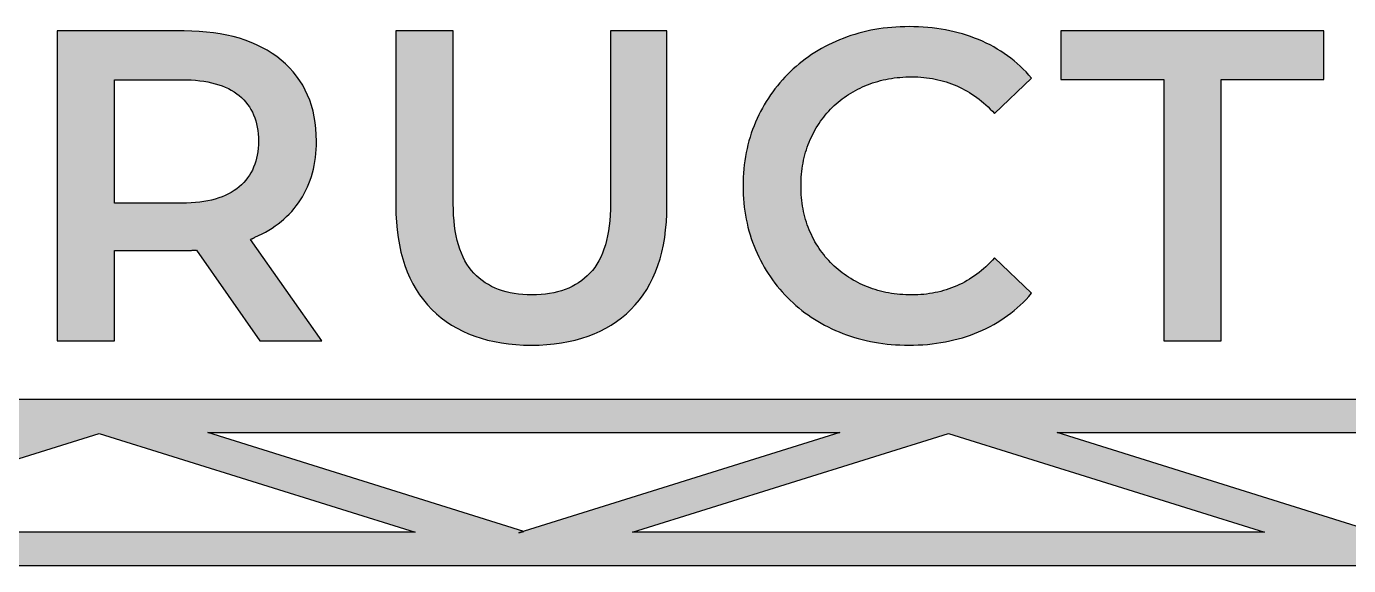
# Model space of a CAD drawing. Header units: millimetres. Extents: x 0 to 20, y 0 to 2.5.
# Drawn here: x 7.68 to 13.85, y 0 to 2.52 of the extents above; entities that cross this region are included whole.
import ezdxf

# ---------------------------------------------------------------- set-up
doc = ezdxf.new("R2010")
doc.units = ezdxf.units.MM
for name, color, linetype in [('RC_CERCHA', 7, 'Continuous'), ('RC_CONTORNO', 7, 'Continuous'), ('RC_TEXTO', 7, 'Continuous')]:
    doc.layers.add(name, color=color, linetype=linetype)

# ---------------------------------------------------------------- blocks, each defined once
blk = doc.blocks.new('RC_CAJETIN')
at = {"layer": 'RC_CERCHA'}
for points in [[(8.0155, 0.616), (8.0163, 0.6157), (8.0163, 0.7765), (6.0302, 0.7765), (6.0302, 0.6197), (7.5021, 0.6197), (6.0302, 0.1594), (6.0302, -0.0008), (8.0163, -0.0008), (8.0163, 0.156), (6.5444, 0.156)], [(8.0147, 0.7765), (8.0147, 0.6162), (9.4866, 0.156), (8.0147, 0.156), (8.0147, -0.0008), (10.0008, -0.0008), (10.0008, 0.1594), (8.5289, 0.6197), (10.0008, 0.6197), (10.0008, 0.7765)], [(9.9992, 0.6197), (11.4711, 0.6197), (9.9992, 0.1594), (9.9992, -0.0008), (11.9853, -0.0008), (11.9853, 0.156), (10.5134, 0.156), (11.9853, 0.6162), (11.9853, 0.7765), (9.9992, 0.7765)], [(13.9698, -0.0008), (13.9698, 0.1594), (12.4979, 0.6197), (13.9698, 0.6197), (13.9698, 0.7765), (11.9837, 0.7765), (11.9837, 0.6162), (13.4556, 0.156), (11.9837, 0.156), (11.9837, -0.0008)]]:
    blk.add_hatch(color=7, dxfattribs=at).paths.add_polyline_path(points)
at = {"layer": 'RC_TEXTO'}
for points in [[(8.4244, 1.4709), (8.4244, 1.6941), (8.4018, 1.6938), (8.0883, 1.6938), (8.0883, 2.2692), (8.4018, 2.2692), (8.4244, 2.2689), (8.4244, 2.4982), (8.4122, 2.4984), (7.8177, 2.4984), (7.8177, 1.0489), (8.0883, 1.0489), (8.0883, 1.4708), (8.4143, 1.4708), (8.4179, 1.4708), (8.4215, 1.4709)], [(8.4251, 1.4709), (8.4286, 1.471), (8.4322, 1.471), (8.4357, 1.4711), (8.4392, 1.4712), (8.4427, 1.4713), (8.4462, 1.4715), (8.4497, 1.4716), (8.4531, 1.4718), (8.4566, 1.472), (8.46, 1.4722), (8.4634, 1.4724), (8.4668, 1.4726), (8.4697, 1.4729), (8.7655, 1.0489), (9.0571, 1.0489), (8.7237, 1.523), (8.7241, 1.5231), (8.7254, 1.5237), (8.7267, 1.5242), (8.728, 1.5248), (8.7293, 1.5254), (8.7306, 1.526), (8.7319, 1.5266), (8.7332, 1.5273), (8.7345, 1.5279), (8.7358, 1.5286), (8.7371, 1.5293), (8.7384, 1.53), (8.7397, 1.5307), (8.741, 1.5315), (8.7423, 1.5322), (8.7435, 1.533), (8.7606, 1.5407), (8.7772, 1.5488), (8.7932, 1.5574), (8.8088, 1.5664), (8.8239, 1.5758), (8.8385, 1.5857), (8.8526, 1.596), (8.8662, 1.6067), (8.8793, 1.6179), (8.8919, 1.6295), (8.904, 1.6415), (8.9156, 1.654), (8.9266, 1.6668), (8.9372, 1.6801), (8.9473, 1.6939), (8.9569, 1.708), (8.9659, 1.7226), (8.9744, 1.7375), (8.9822, 1.7527), (8.9895, 1.7683), (8.9962, 1.7843), (9.0023, 1.8006), (9.0079, 1.8172), (9.0128, 1.8342), (9.0172, 1.8515), (9.021, 1.8692), (9.0242, 1.8872), (9.0268, 1.9056), (9.0288, 1.9243), (9.0303, 1.9434), (9.0312, 1.9628), (9.0315, 1.9825), (9.0308, 2.0124), (9.0289, 2.0415), (9.0257, 2.0697), (9.0212, 2.0971), (9.0154, 2.1237), (9.0083, 2.1494), (8.9999, 2.1744), (8.9903, 2.1985), (8.9793, 2.2218), (8.9671, 2.2442), (8.9536, 2.2659), (8.9388, 2.2867), (8.9227, 2.3067), (8.9053, 2.3258), (8.8867, 2.3442), (8.8667, 2.3617), (8.8457, 2.3782), (8.8236, 2.3937), (8.8006, 2.4082), (8.7765, 2.4215), (8.7516, 2.4338), (8.7256, 2.445), (8.6986, 2.4552), (8.6707, 2.4642), (8.6418, 2.4722), (8.6119, 2.4792), (8.5811, 2.485), (8.5493, 2.4899), (8.5165, 2.4936), (8.4827, 2.4963), (8.4479, 2.4979), (8.4227, 2.4982), (8.4227, 2.2689), (8.4237, 2.2689), (8.4449, 2.2681), (8.4654, 2.2666), (8.4852, 2.2646), (8.5043, 2.262), (8.5227, 2.2588), (8.5405, 2.255), (8.5575, 2.2506), (8.5739, 2.2457), (8.5896, 2.2402), (8.6046, 2.2341), (8.6189, 2.2274), (8.6325, 2.2202), (8.6454, 2.2123), (8.6576, 2.2039), (8.6692, 2.1949), (8.68, 2.1854), (8.6902, 2.1754), (8.6997, 2.1649), (8.7084, 2.1538), (8.7165, 2.1423), (8.7238, 2.1303), (8.7305, 2.1178), (8.7364, 2.1048), (8.7417, 2.0912), (8.7462, 2.0772), (8.7501, 2.0627), (8.7532, 2.0477), (8.7557, 2.0321), (8.7575, 2.0161), (8.7585, 1.9996), (8.7589, 1.9825), (8.7585, 1.9657), (8.7575, 1.9494), (8.7557, 1.9336), (8.7532, 1.9182), (8.7501, 1.9033), (8.7462, 1.8888), (8.7417, 1.8748), (8.7364, 1.8613), (8.7305, 1.8483), (8.7238, 1.8357), (8.7165, 1.8236), (8.7084, 1.812), (8.6996, 1.8008), (8.6902, 1.7901), (8.68, 1.7799), (8.6692, 1.7701), (8.6576, 1.7609), (8.6454, 1.7522), (8.6325, 1.7442), (8.6188, 1.7367), (8.6045, 1.7299), (8.5896, 1.7236), (8.5739, 1.718), (8.5575, 1.7129), (8.5405, 1.7084), (8.5227, 1.7045), (8.5043, 1.7013), (8.4852, 1.6986), (8.4654, 1.6965), (8.4449, 1.695), (8.4237, 1.6941), (8.4227, 1.6941), (8.4227, 1.4709)], [(10.142, 1.0343), (10.1756, 1.0389), (10.2083, 1.0447), (10.2399, 1.0519), (10.2705, 1.0605), (10.3001, 1.0703), (10.3287, 1.0814), (10.3563, 1.0938), (10.3829, 1.1076), (10.4085, 1.1226), (10.4331, 1.139), (10.4567, 1.1567), (10.4792, 1.1757), (10.5008, 1.196), (10.5212, 1.2175), (10.5403, 1.2402), (10.558, 1.2641), (10.5745, 1.2892), (10.5896, 1.3154), (10.6034, 1.3428), (10.6159, 1.3714), (10.6271, 1.4012), (10.637, 1.4321), (10.6455, 1.4642), (10.6527, 1.4975), (10.6587, 1.5319), (10.6633, 1.5675), (10.6665, 1.6043), (10.6685, 1.6423), (10.6692, 1.6814), (10.6692, 2.4984), (10.4038, 2.4984), (10.4038, 1.6905), (10.4034, 1.6631), (10.4023, 1.6367), (10.4004, 1.6112), (10.3978, 1.5866), (10.3944, 1.5631), (10.3903, 1.5404), (10.3854, 1.5187), (10.3798, 1.498), (10.3735, 1.4782), (10.3664, 1.4594), (10.3585, 1.4415), (10.3499, 1.4245), (10.3406, 1.4085), (10.3305, 1.3935), (10.3197, 1.3794), (10.3081, 1.3663), (10.2959, 1.354), (10.283, 1.3425), (10.2695, 1.3318), (10.2554, 1.3219), (10.2406, 1.3128), (10.2253, 1.3045), (10.2093, 1.2969), (10.1927, 1.2902), (10.1754, 1.2842), (10.1576, 1.2791), (10.1391, 1.2747), (10.12, 1.2712), (10.1003, 1.2684), (10.08, 1.2664), (10.059, 1.2652), (10.0374, 1.2648), (10.0158, 1.2652), (9.9949, 1.2664), (9.9746, 1.2684), (9.9549, 1.2712), (9.9358, 1.2747), (9.9174, 1.2791), (9.8995, 1.2842), (9.8823, 1.2902), (9.8657, 1.2969), (9.8497, 1.3045), (9.8344, 1.3128), (9.8196, 1.3219), (9.8055, 1.3318), (9.792, 1.3425), (9.7791, 1.354), (9.7668, 1.3663), (9.7552, 1.3794), (9.7444, 1.3935), (9.7343, 1.4085), (9.7249, 1.4245), (9.7163, 1.4415), (9.7085, 1.4594), (9.7014, 1.4782), (9.695, 1.498), (9.6894, 1.5187), (9.6845, 1.5404), (9.6804, 1.5631), (9.677, 1.5866), (9.6744, 1.6112), (9.6725, 1.6367), (9.6714, 1.6631), (9.671, 1.6905), (9.671, 2.4984), (9.401, 2.4984), (9.401, 1.6814), (9.4016, 1.6423), (9.4036, 1.6043), (9.4069, 1.5675), (9.4115, 1.5319), (9.4174, 1.4975), (9.4246, 1.4642), (9.4332, 1.4321), (9.443, 1.4012), (9.4542, 1.3714), (9.4667, 1.3428), (9.4805, 1.3154), (9.4957, 1.2892), (9.5121, 1.2641), (9.5299, 1.2402), (9.549, 1.2175), (9.5693, 1.196), (9.5909, 1.1757), (9.6135, 1.1567), (9.637, 1.139), (9.6616, 1.1226), (9.6872, 1.1076), (9.7138, 1.0938), (9.7414, 1.0814), (9.77, 1.0703), (9.7996, 1.0605), (9.8302, 1.0519), (9.8619, 1.0447), (9.8945, 1.0389), (9.9281, 1.0343), (9.9628, 1.031), (9.9984, 1.029), (10.0351, 1.0284), (10.0717, 1.029), (10.1074, 1.031)], [(11.8859, 1.0323), (11.9072, 1.0344), (11.9282, 1.0371), (11.949, 1.0403), (11.9695, 1.0439), (11.9898, 1.048), (12.0098, 1.0526), (12.0296, 1.0577), (12.0491, 1.0633), (12.0684, 1.0693), (12.0875, 1.0759), (12.1063, 1.0829), (12.1249, 1.0904), (12.1431, 1.0984), (12.161, 1.1068), (12.1785, 1.1157), (12.1957, 1.125), (12.2125, 1.1348), (12.2289, 1.145), (12.2449, 1.1556), (12.2606, 1.1667), (12.2759, 1.1783), (12.2909, 1.1902), (12.3055, 1.2027), (12.3197, 1.2155), (12.3335, 1.2288), (12.347, 1.2426), (12.3601, 1.2568), (12.3734, 1.272), (12.1991, 1.4384), (12.1886, 1.427), (12.1786, 1.4165), (12.1684, 1.4064), (12.1581, 1.3967), (12.1476, 1.3873), (12.137, 1.3783), (12.1263, 1.3696), (12.1154, 1.3613), (12.1043, 1.3533), (12.0931, 1.3457), (12.0818, 1.3384), (12.0703, 1.3315), (12.0587, 1.325), (12.0469, 1.3188), (12.0349, 1.3129), (12.0229, 1.3074), (12.0107, 1.3023), (11.9983, 1.2974), (11.9859, 1.2929), (11.9733, 1.2888), (11.9605, 1.285), (11.9477, 1.2815), (11.9347, 1.2783), (11.9217, 1.2755), (11.9084, 1.273), (11.8951, 1.2708), (11.8816, 1.269), (11.868, 1.2675), (11.8543, 1.2663), (11.8405, 1.2655), (11.8265, 1.265), (11.8124, 1.2648), (11.7984, 1.265), (11.7846, 1.2654), (11.7709, 1.2661), (11.7573, 1.2672), (11.7439, 1.2685), (11.7306, 1.2701), (11.7175, 1.272), (11.7045, 1.2742), (11.6917, 1.2766), (11.679, 1.2794), (11.6664, 1.2825), (11.654, 1.2858), (11.6417, 1.2895), (11.6296, 1.2934), (11.6176, 1.2977), (11.6057, 1.3022), (11.594, 1.307), (11.5825, 1.312), (11.5712, 1.3173), (11.5601, 1.3228), (11.5492, 1.3286), (11.5384, 1.3345), (11.5279, 1.3408), (11.5176, 1.3473), (11.5074, 1.354), (11.4975, 1.3609), (11.4877, 1.3681), (11.4781, 1.3756), (11.4688, 1.3832), (11.4596, 1.3912), (11.4506, 1.3993), (11.4418, 1.4077), (11.4332, 1.4163), (11.4249, 1.4252), (11.4168, 1.4342), (11.409, 1.4434), (11.4014, 1.4528), (11.3941, 1.4624), (11.3869, 1.4721), (11.3801, 1.4821), (11.3735, 1.4923), (11.3671, 1.5027), (11.361, 1.5133), (11.3551, 1.524), (11.3494, 1.535), (11.3441, 1.5462), (11.3389, 1.5575), (11.334, 1.5691), (11.3294, 1.5808), (11.325, 1.5926), (11.321, 1.6046), (11.3173, 1.6168), (11.3138, 1.6291), (11.3107, 1.6415), (11.3078, 1.6541), (11.3053, 1.6668), (11.3031, 1.6796), (11.3011, 1.6926), (11.2995, 1.7058), (11.2981, 1.7191), (11.2971, 1.7325), (11.2963, 1.7461), (11.2959, 1.7598), (11.2957, 1.7736), (11.2959, 1.7875), (11.2963, 1.8012), (11.2971, 1.8148), (11.2981, 1.8282), (11.2995, 1.8415), (11.3011, 1.8546), (11.3031, 1.8676), (11.3053, 1.8805), (11.3078, 1.8932), (11.3107, 1.9058), (11.3138, 1.9182), (11.3173, 1.9305), (11.321, 1.9426), (11.325, 1.9546), (11.3294, 1.9665), (11.334, 1.9782), (11.3389, 1.9898), (11.3441, 2.0011), (11.3494, 2.0123), (11.3551, 2.0232), (11.361, 2.034), (11.3671, 2.0446), (11.3735, 2.0549), (11.3801, 2.0651), (11.3869, 2.0751), (11.3941, 2.0849), (11.4014, 2.0945), (11.409, 2.1039), (11.4168, 2.1131), (11.4249, 2.1221), (11.4332, 2.1309), (11.4418, 2.1395), (11.4506, 2.1479), (11.4596, 2.1561), (11.4688, 2.164), (11.4781, 2.1717), (11.4877, 2.1791), (11.4975, 2.1863), (11.5074, 2.1933), (11.5176, 2.2), (11.5279, 2.2065), (11.5384, 2.2127), (11.5492, 2.2187), (11.5601, 2.2245), (11.5712, 2.23), (11.5825, 2.2353), (11.594, 2.2403), (11.6057, 2.2451), (11.6176, 2.2496), (11.6296, 2.2538), (11.6417, 2.2578), (11.654, 2.2614), (11.6664, 2.2648), (11.679, 2.2678), (11.6917, 2.2706), (11.7045, 2.2731), (11.7175, 2.2753), (11.7306, 2.2772), (11.7439, 2.2788), (11.7573, 2.2801), (11.7709, 2.2811), (11.7846, 2.2819), (11.7984, 2.2823), (11.8124, 2.2824), (11.8265, 2.2823), (11.8405, 2.2818), (11.8543, 2.2809), (11.868, 2.2798), (11.8816, 2.2783), (11.8951, 2.2765), (11.9084, 2.2743), (11.9217, 2.2718), (11.9347, 2.269), (11.9477, 2.2658), (11.9605, 2.2623), (11.9733, 2.2585), (11.9859, 2.2543), (11.9983, 2.2498), (12.0107, 2.245), (12.0229, 2.2398), (12.0349, 2.2344), (12.0469, 2.2285), (12.0587, 2.2223), (12.0703, 2.2158), (12.0818, 2.209), (12.0931, 2.2018), (12.1043, 2.1943), (12.1154, 2.1864), (12.1263, 2.1782), (12.137, 2.1697), (12.1476, 2.1608), (12.1581, 2.1516), (12.1684, 2.142), (12.1786, 2.1321), (12.1886, 2.1219), (12.1991, 2.1107), (12.3734, 2.277), (12.3601, 2.2923), (12.347, 2.3065), (12.3335, 2.3203), (12.3197, 2.3336), (12.3055, 2.3465), (12.2909, 2.3589), (12.2759, 2.3708), (12.2606, 2.3823), (12.2449, 2.3933), (12.2289, 2.4039), (12.2125, 2.414), (12.1957, 2.4237), (12.1785, 2.4329), (12.161, 2.4417), (12.1431, 2.45), (12.1249, 2.4579), (12.1063, 2.4653), (12.0875, 2.4722), (12.0685, 2.4786), (12.0493, 2.4846), (12.0298, 2.49), (12.0101, 2.495), (11.9901, 2.4996), (11.9699, 2.5036), (11.9495, 2.5072), (11.9289, 2.5103), (11.908, 2.5129), (11.8869, 2.5151), (11.8656, 2.5167), (11.844, 2.5179), (11.8222, 2.5186), (11.8002, 2.5189), (11.7795, 2.5187), (11.7589, 2.518), (11.7386, 2.5169), (11.7184, 2.5154), (11.6985, 2.5135), (11.6787, 2.5112), (11.6591, 2.5084), (11.6397, 2.5052), (11.6206, 2.5015), (11.6016, 2.4974), (11.5828, 2.4929), (11.5642, 2.488), (11.5458, 2.4827), (11.5276, 2.4769), (11.5096, 2.4707), (11.4918, 2.464), (11.4742, 2.457), (11.4569, 2.4496), (11.4399, 2.4418), (11.4232, 2.4337), (11.4068, 2.4253), (11.3906, 2.4164), (11.3748, 2.4073), (11.3592, 2.3977), (11.3439, 2.3878), (11.3289, 2.3776), (11.3142, 2.367), (11.2998, 2.356), (11.2856, 2.3447), (11.2718, 2.333), (11.2582, 2.321), (11.2449, 2.3086), (11.232, 2.2959), (11.2194, 2.2829), (11.2072, 2.2696), (11.1953, 2.2561), (11.1838, 2.2423), (11.1727, 2.2282), (11.1619, 2.2138), (11.1515, 2.1991), (11.1415, 2.1842), (11.1318, 2.169), (11.1225, 2.1535), (11.1136, 2.1378), (11.1051, 2.1217), (11.0969, 2.1054), (11.089, 2.0888), (11.0816, 2.072), (11.0745, 2.0549), (11.0679, 2.0376), (11.0618, 2.02), (11.0561, 2.0023), (11.0508, 1.9844), (11.0461, 1.9662), (11.0417, 1.9479), (11.0379, 1.9294), (11.0345, 1.9106), (11.0315, 1.8917), (11.029, 1.8725), (11.027, 1.8531), (11.0254, 1.8336), (11.0242, 1.8138), (11.0235, 1.7938), (11.0233, 1.7736), (11.0235, 1.7534), (11.0242, 1.7335), (11.0254, 1.7137), (11.027, 1.6941), (11.029, 1.6748), (11.0315, 1.6556), (11.0345, 1.6367), (11.0379, 1.6179), (11.0417, 1.5994), (11.0461, 1.581), (11.0508, 1.5629), (11.0561, 1.545), (11.0618, 1.5272), (11.0679, 1.5097), (11.0745, 1.4924), (11.0816, 1.4753), (11.089, 1.4584), (11.0968, 1.4418), (11.105, 1.4255), (11.1136, 1.4095), (11.1225, 1.3937), (11.1317, 1.3783), (11.1413, 1.3631), (11.1513, 1.3481), (11.1616, 1.3335), (11.1723, 1.3191), (11.1834, 1.305), (11.1948, 1.2912), (11.2066, 1.2777), (11.2187, 1.2644), (11.2312, 1.2514), (11.244, 1.2387), (11.2572, 1.2263), (11.2707, 1.2143), (11.2844, 1.2026), (11.2985, 1.1913), (11.3128, 1.1803), (11.3275, 1.1697), (11.3424, 1.1594), (11.3576, 1.1495), (11.3731, 1.14), (11.3889, 1.1308), (11.405, 1.122), (11.4214, 1.1135), (11.4381, 1.1054), (11.4551, 1.0977), (11.4724, 1.0903), (11.49, 1.0833), (11.5078, 1.0766), (11.5258, 1.0704), (11.544, 1.0646), (11.5624, 1.0592), (11.581, 1.0543), (11.5998, 1.0498), (11.6188, 1.0457), (11.6379, 1.0421), (11.6573, 1.0389), (11.6769, 1.0361), (11.6967, 1.0337), (11.7166, 1.0318), (11.7368, 1.0303), (11.7571, 1.0292), (11.7777, 1.0286), (11.7984, 1.0284), (11.8206, 1.0286), (11.8426, 1.0294), (11.8644, 1.0306)], [(13.7386, 2.4984), (12.5088, 2.4984), (12.5088, 2.2695), (12.9887, 2.2695), (12.9887, 1.0489), (13.2587, 1.0489), (13.2587, 2.2695), (13.7386, 2.2695)]]:
    blk.add_hatch(color=7, dxfattribs=at).paths.add_polyline_path(points)
at = {"layer": 'RC_CONTORNO'}
for points in [[(8.4215, 1.4717), (8.425, 1.4717), (8.4286, 1.4718), (8.4322, 1.4719), (8.4357, 1.4719), (8.4392, 1.472), (8.4427, 1.4722), (8.4462, 1.4723), (8.4497, 1.4725), (8.4531, 1.4726), (8.4565, 1.4728), (8.46, 1.473), (8.4634, 1.4732), (8.4667, 1.4735), (8.4701, 1.4737), (8.7659, 1.0497), (9.0555, 1.0497), (8.7225, 1.5234), (8.7237, 1.5239), (8.725, 1.5244), (8.7263, 1.525), (8.7276, 1.5256), (8.7289, 1.5261), (8.7302, 1.5268), (8.7315, 1.5274), (8.7328, 1.528), (8.7341, 1.5287), (8.7354, 1.5293), (8.7367, 1.53), (8.738, 1.5307), (8.7393, 1.5314), (8.7405, 1.5322), (8.7418, 1.5329), (8.7431, 1.5337), (8.7602, 1.5414), (8.7768, 1.5496), (8.7928, 1.5581), (8.8084, 1.5671), (8.8235, 1.5765), (8.8381, 1.5864), (8.8521, 1.5967), (8.8657, 1.6074), (8.8788, 1.6185), (8.8913, 1.6301), (8.9034, 1.6421), (8.9149, 1.6545), (8.926, 1.6674), (8.9366, 1.6806), (8.9466, 1.6943), (8.9562, 1.7085), (8.9652, 1.723), (8.9736, 1.7379), (8.9815, 1.7531), (8.9888, 1.7687), (8.9954, 1.7846), (9.0016, 1.8008), (9.0071, 1.8174), (9.012, 1.8344), (9.0164, 1.8517), (9.0202, 1.8693), (9.0234, 1.8873), (9.026, 1.9057), (9.028, 1.9244), (9.0295, 1.9434), (9.0303, 1.9628), (9.0306, 1.9825), (9.03, 2.0124), (9.0281, 2.0414), (9.0249, 2.0696), (9.0204, 2.0969), (9.0146, 2.1235), (9.0075, 2.1492), (8.9992, 2.1741), (8.9895, 2.1982), (8.9786, 2.2214), (8.9664, 2.2438), (8.9529, 2.2654), (8.9381, 2.2862), (8.9221, 2.3061), (8.9047, 2.3253), (8.8861, 2.3436), (8.8662, 2.3611), (8.8452, 2.3776), (8.8231, 2.393), (8.8001, 2.4074), (8.7762, 2.4208), (8.7512, 2.433), (8.7253, 2.4442), (8.6984, 2.4544), (8.6705, 2.4634), (8.6416, 2.4714), (8.6118, 2.4784), (8.581, 2.4842), (8.5492, 2.489), (8.5164, 2.4928), (8.4826, 2.4954), (8.4479, 2.497), (8.4122, 2.4976), (7.8186, 2.4976), (7.8186, 1.0497), (8.0875, 1.0497), (8.0875, 1.4716), (8.4143, 1.4716), (8.4179, 1.4717)], [(10.1419, 1.0351), (10.1755, 1.0397), (10.2081, 1.0456), (10.2397, 1.0527), (10.2703, 1.0612), (10.2998, 1.071), (10.3284, 1.0822), (10.356, 1.0946), (10.3825, 1.1083), (10.4081, 1.1233), (10.4326, 1.1397), (10.4562, 1.1573), (10.4787, 1.1763), (10.5002, 1.1966), (10.5206, 1.2181), (10.5396, 1.2407), (10.5573, 1.2646), (10.5738, 1.2896), (10.5889, 1.3158), (10.6027, 1.3432), (10.6151, 1.3717), (10.6263, 1.4014), (10.6362, 1.4323), (10.6447, 1.4644), (10.6519, 1.4976), (10.6578, 1.532), (10.6624, 1.5676), (10.6657, 1.6044), (10.6677, 1.6423), (10.6683, 1.6814), (10.6683, 2.4976), (10.4046, 2.4976), (10.4046, 1.6905), (10.4042, 1.6631), (10.4031, 1.6366), (10.4012, 1.6111), (10.3986, 1.5865), (10.3952, 1.5629), (10.3911, 1.5403), (10.3862, 1.5185), (10.3806, 1.4978), (10.3743, 1.4779), (10.3671, 1.459), (10.3593, 1.4411), (10.3507, 1.4241), (10.3413, 1.4081), (10.3312, 1.393), (10.3203, 1.3789), (10.3087, 1.3657), (10.2964, 1.3534), (10.2835, 1.3419), (10.27, 1.3311), (10.2558, 1.3212), (10.241, 1.3121), (10.2256, 1.3037), (10.2096, 1.2962), (10.193, 1.2894), (10.1757, 1.2835), (10.1578, 1.2783), (10.1393, 1.2739), (10.1202, 1.2703), (10.1004, 1.2676), (10.08, 1.2656), (10.059, 1.2644), (10.0374, 1.264), (10.0158, 1.2644), (9.9948, 1.2656), (9.9745, 1.2676), (9.9548, 1.2703), (9.9356, 1.2739), (9.9171, 1.2783), (9.8993, 1.2835), (9.882, 1.2894), (9.8654, 1.2962), (9.8493, 1.3037), (9.8339, 1.3121), (9.8192, 1.3212), (9.805, 1.3311), (9.7915, 1.3419), (9.7785, 1.3534), (9.7662, 1.3657), (9.7546, 1.3789), (9.7437, 1.393), (9.7336, 1.4081), (9.7242, 1.4241), (9.7156, 1.4411), (9.7077, 1.459), (9.7006, 1.4779), (9.6942, 1.4978), (9.6886, 1.5185), (9.6837, 1.5403), (9.6796, 1.5629), (9.6762, 1.5865), (9.6736, 1.6111), (9.6717, 1.6366), (9.6706, 1.6631), (9.6702, 1.6905), (9.6702, 2.4976), (9.4018, 2.4976), (9.4018, 1.6814), (9.4024, 1.6423), (9.4044, 1.6044), (9.4077, 1.5676), (9.4123, 1.532), (9.4182, 1.4976), (9.4254, 1.4644), (9.434, 1.4323), (9.4438, 1.4014), (9.455, 1.3717), (9.4675, 1.3432), (9.4813, 1.3158), (9.4964, 1.2896), (9.5128, 1.2646), (9.5305, 1.2407), (9.5496, 1.2181), (9.5699, 1.1966), (9.5915, 1.1763), (9.614, 1.1573), (9.6375, 1.1397), (9.6621, 1.1233), (9.6876, 1.1083), (9.7142, 1.0946), (9.7417, 1.0822), (9.7703, 1.071), (9.7999, 1.0612), (9.8304, 1.0527), (9.862, 1.0456), (9.8946, 1.0397), (9.9282, 1.0351), (9.9628, 1.0318), (9.9984, 1.0299), (10.0351, 1.0292), (10.0717, 1.0299), (10.1073, 1.0318)], [(11.8858, 1.0331), (11.9071, 1.0353), (11.9281, 1.0379), (11.9488, 1.0411), (11.9693, 1.0447), (11.9896, 1.0488), (12.0096, 1.0534), (12.0294, 1.0585), (12.0489, 1.0641), (12.0682, 1.0701), (12.0872, 1.0767), (12.106, 1.0837), (12.1245, 1.0912), (12.1428, 1.0992), (12.1606, 1.1076), (12.1781, 1.1164), (12.1953, 1.1257), (12.212, 1.1355), (12.2284, 1.1457), (12.2445, 1.1563), (12.2601, 1.1674), (12.2754, 1.1789), (12.2904, 1.1909), (12.3049, 1.2033), (12.3191, 1.2161), (12.3329, 1.2294), (12.3464, 1.2432), (12.3595, 1.2573), (12.3722, 1.272), (12.1991, 1.4372), (12.1892, 1.4264), (12.1792, 1.4159), (12.169, 1.4058), (12.1587, 1.3961), (12.1482, 1.3867), (12.1376, 1.3777), (12.1268, 1.369), (12.1159, 1.3606), (12.1048, 1.3526), (12.0936, 1.345), (12.0822, 1.3377), (12.0707, 1.3308), (12.0591, 1.3243), (12.0473, 1.318), (12.0353, 1.3122), (12.0232, 1.3067), (12.011, 1.3015), (11.9986, 1.2967), (11.9861, 1.2922), (11.9735, 1.288), (11.9608, 1.2842), (11.9479, 1.2807), (11.9349, 1.2775), (11.9218, 1.2747), (11.9086, 1.2722), (11.8952, 1.27), (11.8817, 1.2682), (11.8681, 1.2667), (11.8544, 1.2655), (11.8405, 1.2647), (11.8265, 1.2642), (11.8124, 1.264), (11.7984, 1.2641), (11.7846, 1.2646), (11.7708, 1.2653), (11.7573, 1.2663), (11.7438, 1.2676), (11.7305, 1.2693), (11.7174, 1.2712), (11.7044, 1.2733), (11.6915, 1.2758), (11.6788, 1.2786), (11.6662, 1.2817), (11.6538, 1.285), (11.6415, 1.2887), (11.6293, 1.2926), (11.6173, 1.2969), (11.6054, 1.3014), (11.5937, 1.3062), (11.5822, 1.3113), (11.5708, 1.3165), (11.5597, 1.3221), (11.5488, 1.3278), (11.538, 1.3338), (11.5275, 1.3401), (11.5171, 1.3466), (11.507, 1.3533), (11.497, 1.3603), (11.4872, 1.3675), (11.4776, 1.3749), (11.4682, 1.3826), (11.459, 1.3905), (11.45, 1.3987), (11.4412, 1.4071), (11.4327, 1.4158), (11.4243, 1.4246), (11.4162, 1.4336), (11.4084, 1.4428), (11.4008, 1.4523), (11.3934, 1.4619), (11.3863, 1.4717), (11.3794, 1.4817), (11.3728, 1.4919), (11.3664, 1.5023), (11.3602, 1.5129), (11.3544, 1.5236), (11.3487, 1.5346), (11.3433, 1.5458), (11.3381, 1.5572), (11.3332, 1.5687), (11.3286, 1.5805), (11.3242, 1.5924), (11.3202, 1.6044), (11.3165, 1.6166), (11.313, 1.6289), (11.3099, 1.6413), (11.307, 1.6539), (11.3045, 1.6666), (11.3022, 1.6795), (11.3003, 1.6925), (11.2986, 1.7057), (11.2973, 1.719), (11.2963, 1.7324), (11.2955, 1.746), (11.2951, 1.7598), (11.2949, 1.7736), (11.2951, 1.7875), (11.2955, 1.8012), (11.2963, 1.8148), (11.2973, 1.8283), (11.2986, 1.8416), (11.3003, 1.8547), (11.3022, 1.8678), (11.3045, 1.8806), (11.307, 1.8934), (11.3099, 1.906), (11.313, 1.9184), (11.3165, 1.9307), (11.3202, 1.9429), (11.3242, 1.9549), (11.3286, 1.9668), (11.3332, 1.9785), (11.3381, 1.9901), (11.3433, 2.0015), (11.3487, 2.0126), (11.3544, 2.0236), (11.3602, 2.0344), (11.3664, 2.045), (11.3728, 2.0554), (11.3794, 2.0656), (11.3863, 2.0756), (11.3934, 2.0854), (11.4008, 2.095), (11.4084, 2.1044), (11.4162, 2.1136), (11.4243, 2.1227), (11.4327, 2.1315), (11.4412, 2.1401), (11.45, 2.1486), (11.459, 2.1567), (11.4682, 2.1647), (11.4776, 2.1723), (11.4872, 2.1798), (11.497, 2.187), (11.507, 2.194), (11.5171, 2.2007), (11.5275, 2.2072), (11.538, 2.2134), (11.5488, 2.2194), (11.5597, 2.2252), (11.5708, 2.2307), (11.5822, 2.236), (11.5937, 2.241), (11.6054, 2.2458), (11.6173, 2.2504), (11.6293, 2.2546), (11.6415, 2.2586), (11.6538, 2.2622), (11.6662, 2.2656), (11.6788, 2.2687), (11.6915, 2.2714), (11.7044, 2.2739), (11.7174, 2.2761), (11.7305, 2.278), (11.7438, 2.2796), (11.7573, 2.2809), (11.7708, 2.282), (11.7846, 2.2827), (11.7984, 2.2831), (11.8124, 2.2833), (11.8265, 2.2831), (11.8405, 2.2826), (11.8544, 2.2818), (11.8681, 2.2806), (11.8817, 2.2791), (11.8952, 2.2773), (11.9086, 2.2751), (11.9218, 2.2726), (11.9349, 2.2698), (11.9479, 2.2666), (11.9608, 2.2631), (11.9735, 2.2593), (11.9861, 2.2551), (11.9986, 2.2506), (12.011, 2.2458), (12.0232, 2.2406), (12.0353, 2.2351), (12.0473, 2.2293), (12.0591, 2.2231), (12.0707, 2.2166), (12.0822, 2.2097), (12.0936, 2.2025), (12.1048, 2.195), (12.1159, 2.1871), (12.1268, 2.1789), (12.1376, 2.1703), (12.1482, 2.1614), (12.1587, 2.1522), (12.169, 2.1426), (12.1792, 2.1327), (12.1892, 2.1225), (12.1991, 2.1119), (12.3722, 2.2771), (12.3595, 2.2918), (12.3464, 2.306), (12.3329, 2.3197), (12.3191, 2.333), (12.3049, 2.3458), (12.2904, 2.3582), (12.2754, 2.3701), (12.2601, 2.3816), (12.2445, 2.3926), (12.2284, 2.4032), (12.212, 2.4133), (12.1953, 2.423), (12.1781, 2.4322), (12.1606, 2.441), (12.1428, 2.4493), (12.1245, 2.4571), (12.106, 2.4645), (12.0872, 2.4714), (12.0683, 2.4778), (12.049, 2.4838), (12.0296, 2.4892), (12.0099, 2.4942), (11.9899, 2.4988), (11.9698, 2.5028), (11.9494, 2.5064), (11.9288, 2.5095), (11.9079, 2.5121), (11.8868, 2.5142), (11.8655, 2.5159), (11.844, 2.5171), (11.8222, 2.5178), (11.8002, 2.5181), (11.7795, 2.5178), (11.7589, 2.5172), (11.7386, 2.5161), (11.7185, 2.5146), (11.6985, 2.5127), (11.6788, 2.5103), (11.6592, 2.5076), (11.6399, 2.5043), (11.6207, 2.5007), (11.6018, 2.4966), (11.583, 2.4921), (11.5644, 2.4872), (11.546, 2.4819), (11.5279, 2.4761), (11.5099, 2.4699), (11.4921, 2.4632), (11.4745, 2.4562), (11.4572, 2.4488), (11.4403, 2.4411), (11.4236, 2.433), (11.4072, 2.4245), (11.391, 2.4157), (11.3752, 2.4065), (11.3596, 2.397), (11.3444, 2.3871), (11.3294, 2.3769), (11.3147, 2.3663), (11.3003, 2.3553), (11.2862, 2.344), (11.2723, 2.3324), (11.2588, 2.3204), (11.2455, 2.308), (11.2326, 2.2953), (11.22, 2.2823), (11.2078, 2.2691), (11.1959, 2.2555), (11.1844, 2.2417), (11.1733, 2.2277), (11.1626, 2.2133), (11.1522, 2.1987), (11.1422, 2.1838), (11.1325, 2.1686), (11.1233, 2.1531), (11.1143, 2.1374), (11.1058, 2.1214), (11.0976, 2.1051), (11.0898, 2.0885), (11.0823, 2.0716), (11.0753, 2.0546), (11.0687, 2.0373), (11.0626, 2.0198), (11.0569, 2.0021), (11.0516, 1.9842), (11.0469, 1.966), (11.0426, 1.9477), (11.0387, 1.9292), (11.0353, 1.9105), (11.0323, 1.8915), (11.0298, 1.8724), (11.0278, 1.8531), (11.0262, 1.8335), (11.0251, 1.8138), (11.0244, 1.7938), (11.0241, 1.7736), (11.0244, 1.7535), (11.0251, 1.7335), (11.0262, 1.7138), (11.0278, 1.6942), (11.0298, 1.6749), (11.0323, 1.6557), (11.0353, 1.6368), (11.0387, 1.6181), (11.0426, 1.5995), (11.0469, 1.5812), (11.0516, 1.5631), (11.0569, 1.5452), (11.0626, 1.5275), (11.0687, 1.51), (11.0753, 1.4927), (11.0823, 1.4756), (11.0898, 1.4588), (11.0976, 1.4422), (11.1058, 1.4259), (11.1143, 1.4099), (11.1232, 1.3942), (11.1324, 1.3787), (11.142, 1.3635), (11.152, 1.3486), (11.1623, 1.334), (11.173, 1.3196), (11.184, 1.3055), (11.1954, 1.2917), (11.2072, 1.2782), (11.2193, 1.265), (11.2318, 1.252), (11.2446, 1.2393), (11.2578, 1.2269), (11.2712, 1.2149), (11.2849, 1.2032), (11.299, 1.1919), (11.3133, 1.181), (11.3279, 1.1704), (11.3428, 1.1601), (11.3581, 1.1502), (11.3736, 1.1407), (11.3894, 1.1316), (11.4054, 1.1227), (11.4218, 1.1143), (11.4385, 1.1062), (11.4555, 1.0984), (11.4727, 1.0911), (11.4903, 1.084), (11.5081, 1.0774), (11.5261, 1.0712), (11.5442, 1.0654), (11.5626, 1.06), (11.5812, 1.0551), (11.6, 1.0506), (11.6189, 1.0466), (11.6381, 1.0429), (11.6574, 1.0397), (11.677, 1.0369), (11.6967, 1.0346), (11.7167, 1.0326), (11.7368, 1.0311), (11.7571, 1.0301), (11.7777, 1.0294), (11.7984, 1.0292), (11.8206, 1.0295), (11.8426, 1.0302), (11.8643, 1.0314)], [(13.7378, 2.4976), (12.5096, 2.4976), (12.5096, 2.2703), (12.9895, 2.2703), (12.9895, 1.0497), (13.2579, 1.0497), (13.2579, 2.2703), (13.7378, 2.2703)], [(8.4655, 2.2674), (8.4853, 2.2654), (8.5044, 2.2628), (8.5229, 2.2596), (8.5407, 2.2558), (8.5578, 2.2514), (8.5742, 2.2465), (8.5899, 2.241), (8.6049, 2.2348), (8.6192, 2.2282), (8.6329, 2.2209), (8.6458, 2.213), (8.6581, 2.2046), (8.6697, 2.1956), (8.6806, 2.186), (8.6908, 2.176), (8.7003, 2.1654), (8.7091, 2.1543), (8.7172, 2.1428), (8.7245, 2.1307), (8.7312, 2.1182), (8.7372, 2.1051), (8.7425, 2.0915), (8.747, 2.0775), (8.7509, 2.0629), (8.7541, 2.0478), (8.7565, 2.0323), (8.7583, 2.0162), (8.7593, 1.9996), (8.7597, 1.9825), (8.7593, 1.9657), (8.7583, 1.9493), (8.7565, 1.9335), (8.7541, 1.918), (8.7509, 1.9031), (8.747, 1.8886), (8.7425, 1.8746), (8.7372, 1.861), (8.7312, 1.8479), (8.7245, 1.8353), (8.7172, 1.8232), (8.7091, 1.8115), (8.7003, 1.8003), (8.6908, 1.7896), (8.6806, 1.7793), (8.6697, 1.7695), (8.6581, 1.7602), (8.6458, 1.7516), (8.6329, 1.7435), (8.6192, 1.736), (8.6049, 1.7291), (8.5899, 1.7229), (8.5742, 1.7172), (8.5578, 1.7121), (8.5407, 1.7076), (8.5229, 1.7037), (8.5044, 1.7004), (8.4853, 1.6977), (8.4655, 1.6957), (8.4449, 1.6942), (8.4237, 1.6933), (8.4019, 1.693), (8.0875, 1.693), (8.0875, 2.27), (8.4019, 2.27), (8.4237, 2.2698), (8.4449, 2.2689)], [(8.5235, 0.6205), (11.4765, 0.6205), (9.9769, 0.1516), (10, 0.1588)], [(13.969, 0.1588), (12.4925, 0.6205), (15.4455, 0.6205)], [(9.492, 0.1551), (6.539, 0.1551), (6.0542, 0.0035), (8.0155, 0.6168)], [(13.461, 0.1551), (10.508, 0.1551), (11.9845, 0.6168)]]:
    blk.add_lwpolyline(points, close=True, dxfattribs=at)
for points in [[(0.0776, 0), (19.9224, 0)], [(19.9224, 0.7756), (0.0776, 0.7756)]]:
    blk.add_lwpolyline(points, dxfattribs=at)

msp = doc.modelspace()

# ---------------------------------------------------------------- block references
msp.add_blockref('RC_CAJETIN', (0, 0))

doc.saveas('drawing.dxf')
